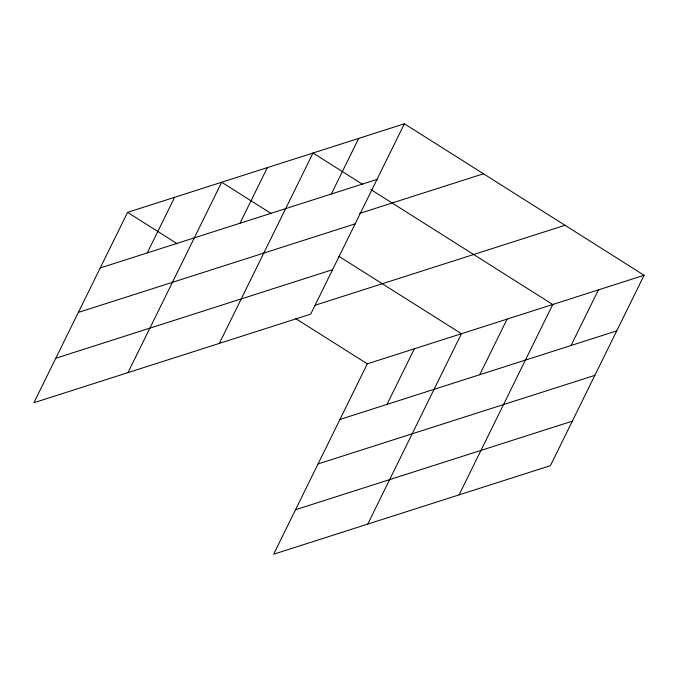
<?xml version="1.0" encoding="UTF-8"?>
<svg xmlns="http://www.w3.org/2000/svg" width="678" height="678" viewBox="0 0 678 678"><rect width="100%" height="100%" fill="white"/><g stroke="black" fill="none" stroke-linecap="round" stroke-linejoin="round"><path stroke-width="1.02" d="M404.368 123.786L127.574 212.358L33.9 402.732L310.694 314.16L404.368 123.786L644.1 275.268L550.426 465.642L273.632 554.214L367.306 363.84L644.1 275.268M147.27 252.911L174.627 197.298M128.006 372.612L221.681 182.246L271.463 213.697M239.987 223.24L267.352 167.627M219.35 343.39L313.024 153.016L362.806 184.467M331.33 194.01L358.696 138.405M387.002 404.393L414.36 348.78M367.747 524.102L461.421 333.729L338.89 256.309M479.727 374.722L507.085 319.109M459.082 494.872L552.756 304.498L370.807 189.526M571.062 345.492L598.428 289.887M100.208 267.963L377.002 179.399M359.374 213.485L483.482 173.78M78.326 312.439L355.119 223.867M55.782 358.255L332.576 269.691M315.228 305.202L564.986 225.282M339.949 419.453L616.734 330.881M318.067 463.921L594.852 375.349M295.515 509.737L572.308 421.174M127.574 212.358L177.356 243.809M295.311 318.346L367.306 363.84"/></g></svg>
